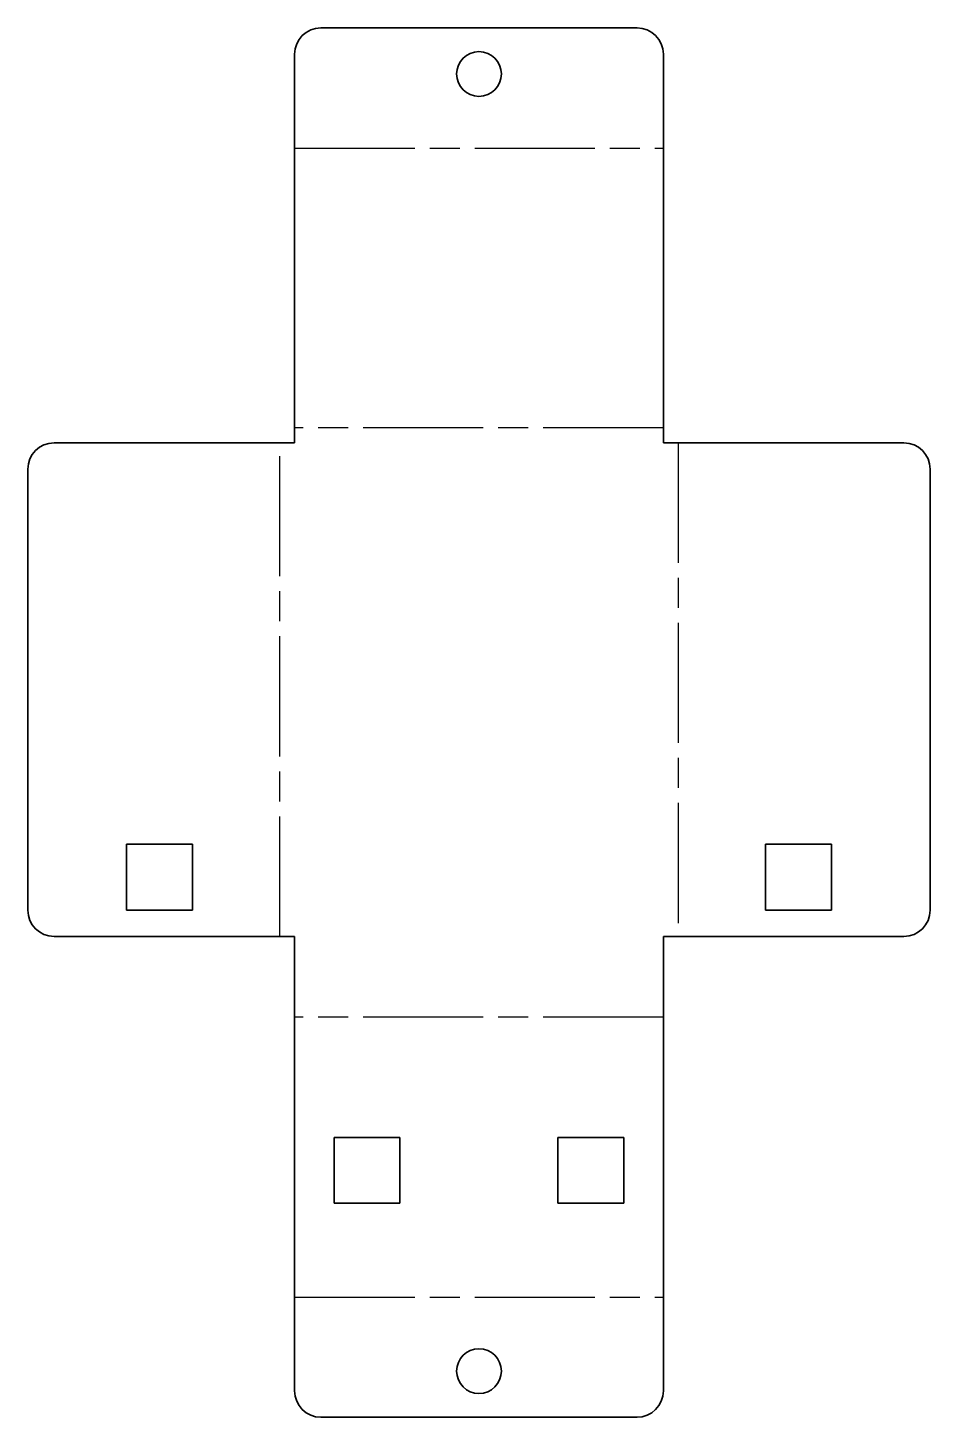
# Model space of a CAD drawing. Header units: millimetres. Extents: x 0 to 69, y 0 to 106.
import ezdxf

# ---------------------------------------------------------------- set-up
doc = ezdxf.new("R2010")
doc.units = ezdxf.units.MM
doc.linetypes.add('Chain', pattern=[13.68, 9.12, -1.14, 2.28, -1.14])
doc.layers.add('Bend Centerline (ANSI)', color=7, linetype='Chain', lineweight=25)
doc.layers.add('Visible (ANSI)', color=7, linetype='Continuous', lineweight=35)

# ---------------------------------------------------------------- blocks, each defined once
blk = doc.blocks.new('P-BTC-03-CMPF03_Chapas y Elementos Mecanizados_P-BTC-03-CMPF03 (Desplegado)')
at = {"layer": 'Bend Centerline (ANSI)'}
for p, q in [((-14, 43.64), (14, 43.64)), ((14, 22.38), (-14, 22.38)), ((-15.13, -16.25), (-15.13, 21.25)), ((15.13, 21.25), (15.13, -16.25)), ((14, -22.38), (-14, -22.38)), ((-14, -43.64), (14, -43.64))]:
    blk.add_line(p, q, dxfattribs=at)
at = {"layer": 'Visible (ANSI)'}
for p, q in [((-12, 52.77), (12, 52.77)), ((-14, 50.77), (-14, 21.25)), ((14, 50.77), (14, 21.25)), ((-32.26, 21.25), (-14, 21.25)), ((14, 21.25), (32.26, 21.25)), ((-34.26, -14.25), (-34.26, 19.25)), ((34.26, 19.25), (34.26, -14.25)), ((-26.76, -14.25), (-26.76, -9.25)), ((-26.76, -9.25), (-21.76, -9.25)), ((-21.76, -9.25), (-21.76, -14.25)), ((21.76, -14.25), (21.76, -9.25)), ((21.76, -9.25), (26.76, -9.25)), ((26.76, -9.25), (26.76, -14.25)), ((-21.76, -14.25), (-26.76, -14.25)), ((26.76, -14.25), (21.76, -14.25)), ((-32.26, -16.25), (-14, -16.25)), ((-14, -16.25), (-14, -50.77)), ((14, -16.25), (14, -50.77)), ((14, -16.25), (32.26, -16.25)), ((-11, -36.51), (-11, -31.51)), ((-11, -31.51), (-6, -31.51)), ((-6, -31.51), (-6, -36.51)), ((6, -36.51), (6, -31.51)), ((6, -31.51), (11, -31.51)), ((11, -31.51), (11, -36.51)), ((-6, -36.51), (-11, -36.51)), ((11, -36.51), (6, -36.51)), ((-12, -52.77), (12, -52.77))]:
    blk.add_line(p, q, dxfattribs=at)
for centre in [(0, 49.27), (0, -49.27)]:
    blk.add_circle(centre, 1.7, dxfattribs=at)
at = {"layer": 'Visible (ANSI)', "extrusion": (0, 0, -1)}
for centre, start, end in [((12, 50.77), 0, 90), ((-12, 50.77), 90, 180), ((32.26, 19.25), 0, 90), ((-32.26, 19.25), 90, 180), ((32.26, -14.25), 270, 0), ((-32.26, -14.25), 180, 270), ((12, -50.77), 270, 360), ((-12, -50.77), 180, 270)]:
    blk.add_arc(centre, 2, start, end, dxfattribs=at)

msp = doc.modelspace()

# ---------------------------------------------------------------- block references
msp.add_blockref('P-BTC-03-CMPF03_Chapas y Elementos Mecanizados_P-BTC-03-CMPF03 (Desplegado)', (34.26, 52.77))

doc.saveas('drawing.dxf')
